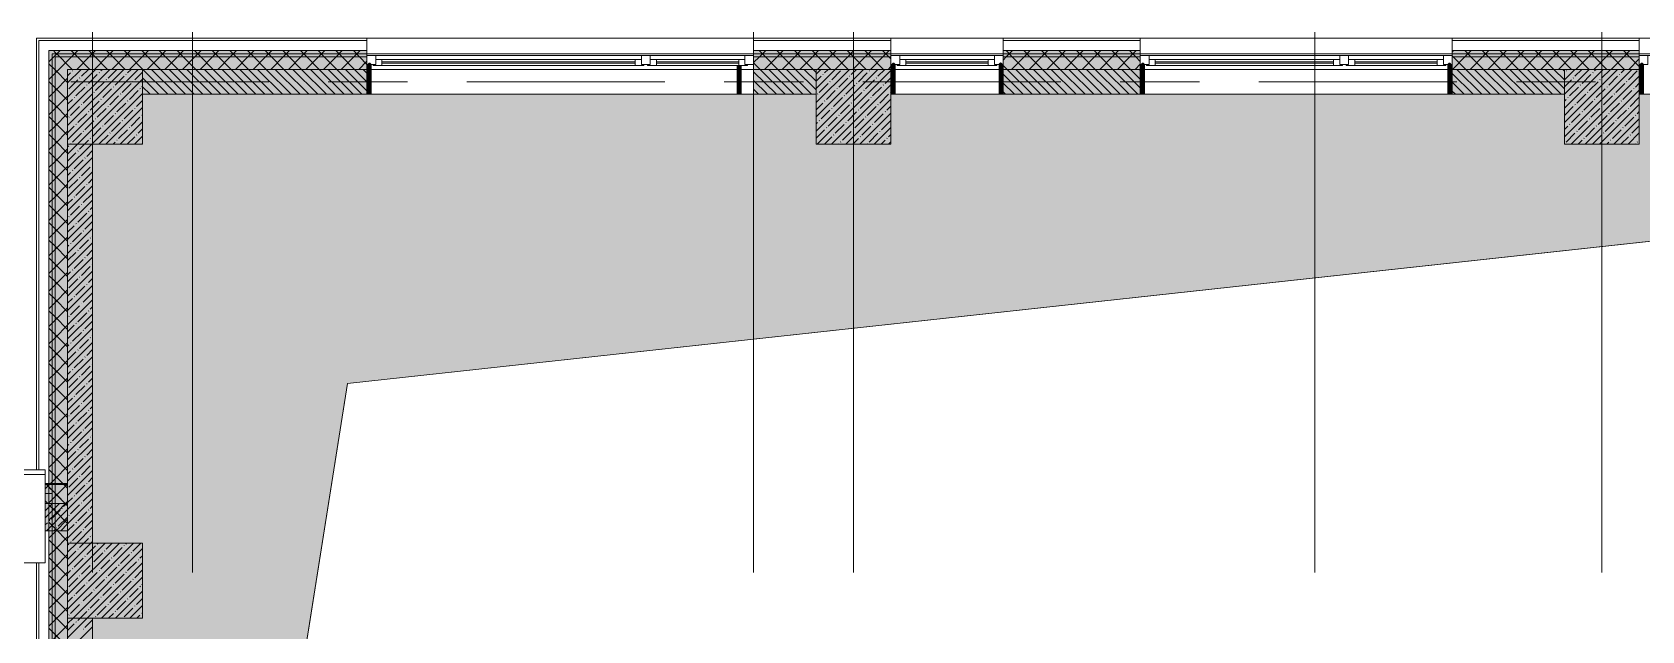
# Model space of a CAD drawing. Header units: millimetres. Extents: x -3817 to 677485, y -22715 to 103890.
# Drawn here: x 594061 to 606966, y 24475 to 29275 of the extents above; entities that cross this region are included whole.
import ezdxf

# ---------------------------------------------------------------- set-up
doc = ezdxf.new("R2010")
doc.units = ezdxf.units.MM
doc.layers.add('PDF _Геометрия', color=7, linetype='Continuous', true_color=0x1d1d1d)
doc.layers.add('PDF _Сплошная заливка', color=7, linetype='Continuous', true_color=0xffffff)

msp = doc.modelspace()

# ---------------------------------------------------------------- hatches: boundary and pattern name
at = {"layer": 'PDF _Сплошная заливка', "transparency": 33554559}
for points in [[(594195, 17227), (594245, 17227), (594245, 29127), (594195, 29127), (594195, 17235)], [(600345, 28377), (600945, 28377), (600945, 28977), (600345, 28977), (600345, 28777)], [(606345, 28377), (606945, 28377), (606945, 28977), (606345, 28977), (606345, 28777)]]:
    msp.add_hatch(color=256, dxfattribs=at).paths.add_polyline_path(points)
h = msp.add_hatch(color=256, dxfattribs=at)
h.paths.add_polyline_path([(637045, 29077), (637045, 29127), (632535, 29127), (632535, 29077), (635653, 29077)], flags=0)
h.paths.add_polyline_path([(629435, 29077), (629435, 29127), (628535, 29127), (628535, 29077), (629098, 29077)], flags=0)
h.paths.add_polyline_path([(626435, 29077), (626435, 29127), (625095, 29127), (625095, 29077), (626185, 29077)], flags=0)
h.paths.add_polyline_path([(622995, 29077), (622995, 29127), (621795, 29127), (621795, 29077), (622543, 29077)], flags=0)
h.paths.add_polyline_path([(619295, 29077), (619295, 29127), (615045, 29127), (615045, 29077), (618901, 29077)], flags=0)
h.paths.add_polyline_path([(614145, 29077), (614145, 29127), (612045, 29127), (612045, 29077), (613802, 29077)], flags=0)
h.paths.add_polyline_path([(611145, 29077), (611145, 29127), (610045, 29127), (610045, 29077), (610889, 29077)], flags=0)
h.paths.add_polyline_path([(606945, 29077), (606945, 29127), (605445, 29127), (605445, 29077), (606519, 29077)], flags=0)
h.paths.add_polyline_path([(602945, 29077), (602945, 29127), (601846, 29127), (601846, 29077), (602149, 29077)], flags=0)
h.paths.add_polyline_path([(600692, 29077), (600946, 29077), (600946, 29127), (599845, 29127), (599845, 29077)], flags=0)
h.paths.add_polyline_path([(596745, 29077), (596745, 29127), (594245, 29127), (594245, 29077), (596322, 29077)], flags=0)
h = msp.add_hatch(color=256, dxfattribs=at)
h.paths.add_polyline_path([(637045, 28977), (637045, 29077), (632535, 29077), (632535, 28977), (635653, 28977)], flags=0)
h.paths.add_polyline_path([(628535, 28977), (629435, 28977), (629435, 29077), (628535, 29077)], flags=0)
h.paths.add_polyline_path([(626435, 28977), (626435, 29077), (625095, 29077), (625095, 28977), (626185, 28977)], flags=0)
h.paths.add_polyline_path([(622995, 28977), (622995, 29077), (621795, 29077), (621795, 28977), (622543, 28977)], flags=0)
h.paths.add_polyline_path([(619295, 28977), (619295, 29077), (615045, 29077), (615045, 28977), (618901, 28977)], flags=0)
h.paths.add_polyline_path([(614145, 28977), (614145, 29077), (612045, 29077), (612045, 28977), (613802, 28977)], flags=0)
h.paths.add_polyline_path([(611145, 28977), (611145, 29077), (610045, 29077), (610045, 28977), (610889, 28977)], flags=0)
h.paths.add_polyline_path([(606945, 28977), (606945, 29077), (605445, 29077), (605445, 28977), (606519, 28977)], flags=0)
h.paths.add_polyline_path([(602945, 28977), (602945, 29077), (601846, 29077), (601846, 28977), (602149, 28977)], flags=0)
h.paths.add_polyline_path([(600946, 28977), (600946, 29077), (599845, 29077), (599845, 28977), (600692, 28977)], flags=0)
h.paths.add_polyline_path([(596745, 28977), (596745, 29077), (594345, 29077), (594345, 28977), (596322, 28977)], flags=0)
h = msp.add_hatch(color=256, dxfattribs=at)
h.paths.add_polyline_path([(636385, 28777), (636385, 28977), (633335, 28977), (633335, 28777), (635653, 28777)], flags=0)
h.paths.add_polyline_path([(632835, 28777), (632835, 28977), (632535, 28977), (632535, 28777), (632740, 28777)], flags=0)
h.paths.add_polyline_path([(628935, 28777), (628935, 28977), (628535, 28977), (628535, 28777)], flags=0)
h.paths.add_polyline_path([(626245, 28777), (626435, 28777), (626435, 28977), (626225, 28977), (626225, 28777)], flags=0)
h.paths.add_polyline_path([(625725, 28777), (625725, 28977), (625095, 28977), (625095, 28777), (625456, 28777)], flags=0)
h.paths.add_polyline_path([(622495, 28777), (622495, 28977), (621795, 28977), (621795, 28777), (621814, 28777)], flags=0)
h.paths.add_polyline_path([(618966, 28777), (619295, 28777), (619295, 28977), (618945, 28977), (618945, 28777), (618965, 28777)], flags=0)
h.paths.add_polyline_path([(618173, 28777), (618345, 28777), (618345, 28977), (615045, 28977), (615045, 28777), (617835, 28777)], flags=0)
h.paths.add_polyline_path([(614145, 28777), (614145, 28977), (612045, 28977), (612045, 28777), (612320, 28777), (612320, 28974), (612920, 28974), (612920, 28777), (613802, 28777)], flags=0)
h.paths.add_polyline_path([(611145, 28777), (611145, 28977), (610045, 28977), (610045, 28777), (610889, 28777)], flags=0)
h.paths.add_polyline_path([(606345, 28777), (606345, 28977), (605445, 28977), (605445, 28777)], flags=0)
h.paths.add_polyline_path([(602945, 28777), (602945, 28977), (601846, 28977), (601846, 28777), (602149, 28777)], flags=0)
h.paths.add_polyline_path([(600945, 28777), (600946, 28777), (600945, 28977)], flags=0)
h.paths.add_polyline_path([(600345, 28777), (600345, 28977), (599845, 28977), (599845, 28777)], flags=0)
h.paths.add_polyline_path([(596745, 28777), (596745, 28977), (594945, 28977), (594945, 28777), (596590, 28777)], flags=0)
at = {"layer": 'PDF _Сплошная заливка', "true_color": 0x8d9194, "transparency": 33554559}
msp.add_hatch(color=252, dxfattribs=at).paths.add_polyline_path([(594545, 13545), (596590, 26457), (617835, 28777), (612945, 28777), (612945, 28377), (612345, 28377), (612345, 28777), (606945, 28777), (606945, 28377), (606345, 28377), (606345, 28777), (600946, 28777), (600946, 28377), (600345, 28377), (600345, 28777), (594945, 28777), (594945, 28377), (594545, 28377), (594545, 25177), (594945, 25177), (594945, 24577), (594545, 24577), (594545, 19177), (594945, 19177), (594945, 18577), (594545, 18577), (594545, 16295)])
at = {"layer": 'PDF _Сплошная заливка', "transparency": 33554559}
h = msp.add_hatch(color=256, dxfattribs=at)
h.paths.add_polyline_path([(594345, 17077), (594545, 17077), (594545, 18577), (594345, 18577)], flags=0)
h.paths.add_polyline_path([(594545, 19177), (594545, 24577), (594345, 24577), (594345, 19177), (594509, 19177)], flags=0)
h.paths.add_polyline_path([(594348, 25177), (594545, 25177), (594545, 28377), (594345, 28377), (594345, 25177)], flags=0)

# ---------------------------------------------------------------- linework, layer by layer
at = {"layer": 'PDF _Геометрия', "color": 9, "lineweight": 9, "true_color": 0xc0c0c0}
for points in [[(594165, 25277), (594345, 25277), (594345, 17077), (594545, 17077), (590945, 17077), (590945, 16857), (590945, 17077), (590928, 17077), (594345, 17077), (594345, 17227), (594345, 17235), (594345, 28977), (596745, 28977), (596745, 29227), (594345, 29227), (594115, 29227), (594095, 29227), (594095, 25765)], [(596745, 29017), (596745, 29227), (599845, 29227), (599845, 28977), (599745, 28977), (599845, 28977)], [(601846, 29017), (601846, 29227), (600946, 29227), (600946, 29017)], [(605445, 29017), (605445, 29227), (602945, 29227), (602945, 29017)], [(610045, 29017), (610045, 29227), (606945, 29227), (606945, 29017)], [(599725, 29007), (599725, 28777), (599745, 28777), (599745, 29007)], [(602966, 28977), (605424, 28977)], [(594545, 28377), (594345, 28377), (594345, 25497), (594165, 25497), (594345, 25497), (594345, 25655), (594165, 25655)], [(594095, 25019), (594095, 17235), (590928, 17235)]]:
    msp.add_lwpolyline(points, dxfattribs=at)
at = {"layer": 'PDF _Геометрия', "color": 7, "lineweight": 9}
for points in [[(594115, 25765), (594115, 29207), (594195, 29207), (594345, 29207), (596745, 29207)], [(594195, 29207), (594115, 29207)], [(600946, 29207), (599845, 29207)], [(602945, 29207), (601846, 29207)], [(606945, 29207), (605445, 29207)], [(596745, 29102), (594220, 29102), (594220, 17156), (590928, 17156)], [(596745, 29077), (594345, 29077), (594245, 29077), (594245, 17235), (594245, 17227), (594195, 17227), (594195, 17235), (594195, 29127), (594245, 29127), (594345, 29127), (596745, 29127)], [(594245, 29127), (594195, 29127)], [(594345, 29077), (594245, 29077)], [(600946, 29127), (599845, 29127)], [(600946, 29102), (599845, 29102)], [(600946, 29077), (599845, 29077)], [(602945, 29127), (601846, 29127)], [(602945, 29102), (601846, 29102)], [(602945, 29077), (601846, 29077)], [(606945, 29127), (605445, 29127)], [(606945, 29102), (605445, 29102)], [(606945, 29077), (605445, 29077)], [(594565, 13577), (594945, 13577), (594945, 14177), (594645, 14177), (596590, 26457), (618430, 28842)], [(594545, 13545), (596590, 26457), (617835, 28777), (612945, 28777), (612945, 28377), (612345, 28377), (612345, 28777), (606945, 28777), (606945, 28377), (606345, 28377), (606345, 28777), (600946, 28777), (600946, 28377), (600345, 28377), (600345, 28777), (594945, 28777), (594945, 28377), (594545, 28377), (594545, 25177), (594945, 25177), (594945, 24577), (594545, 24577), (594545, 19177)], [(590928, 25019), (594165, 25019), (594165, 25728), (594165, 25764), (594165, 25765), (594165, 25765), (590495, 25765)], [(590495, 25728), (594165, 25728)], [(594165, 25021), (594165, 25727), (594165, 25763)], [(594165, 25753), (594165, 25749)], [(594165, 25747), (594165, 25751)], [(594165, 25707), (594165, 25076)], [(594165, 25078), (594165, 25705)], [(594345, 25650), (594165, 25650)], [(594345, 25647), (594165, 25647)], [(594220, 25576), (594165, 25576)], [(594165, 25030), (594165, 25049)], [(594165, 25048), (594165, 25029)], [(594115, 25019), (594115, 17235), (594115, 17230), (594115, 17227), (594195, 17227)]]:
    msp.add_lwpolyline(points, dxfattribs=at)
at = {"layer": 'PDF _Геометрия', "color": 253, "lineweight": 9, "true_color": 0xaaaaaa}
for points in [[(594545, 24942), (594545, 26775), (594545, 29275)], [(595345, 24942), (595345, 26775), (595345, 29275)], [(599845, 24942), (599845, 26775), (599845, 29275)], [(600645, 24942), (600645, 26775), (600645, 29275)], [(604345, 24942), (604345, 26775), (604345, 29275)], [(606645, 24942), (606645, 26775), (606645, 29275)], [(599845, 29087), (596745, 29087)], [(596865, 29037), (598895, 29037)], [(599065, 29037), (599725, 29037)], [(601846, 29087), (600946, 29087)], [(601066, 29037), (601726, 29037)], [(605445, 29087), (602945, 29087)], [(603065, 29037), (604495, 29037)], [(604665, 29037), (605325, 29037)], [(610045, 29087), (606945, 29087)], [(596745, 29017), (596815, 29017)], [(598895, 29027), (596865, 29027)], [(598945, 29017), (599015, 29017)], [(599725, 29027), (599065, 29027)], [(599775, 29017), (599845, 29017)], [(600946, 29017), (601016, 29017)], [(601726, 29027), (601066, 29027)], [(601776, 29017), (601846, 29017)], [(602945, 29017), (603015, 29017)], [(604495, 29027), (603065, 29027)], [(604545, 29017), (604615, 29017)], [(605325, 29027), (604665, 29027)], [(605375, 29017), (605445, 29017)], [(606945, 29017), (607015, 29017)], [(594371, 28877), (595959, 28877)], [(596435, 28877), (597070, 28877)], [(597546, 28877), (599134, 28877)], [(599610, 28877), (600245, 28877)], [(600721, 28877), (602309, 28877)], [(602785, 28877), (603420, 28877)], [(603896, 28877), (605484, 28877)], [(605960, 28877), (606595, 28877)]]:
    msp.add_lwpolyline(points, dxfattribs=at)
at = {"layer": 'PDF _Геометрия', "color": 9, "lineweight": 9, "true_color": 0xc0c0c0}
for points in [[(599845, 28977), (600946, 28977), (600946, 29227), (599845, 29227)], [(601846, 28977), (602945, 28977), (602945, 29227), (601846, 29227)], [(605445, 28977), (606945, 28977), (606945, 29227), (605445, 29227)], [(596745, 28977), (594945, 28977), (594945, 28777), (596745, 28777)], [(596765, 28777), (596765, 29017), (596745, 29017), (596745, 28777)], [(599724, 28977), (596766, 28977)], [(600345, 28977), (599845, 28977), (599845, 28777), (600345, 28777)], [(600945, 28777), (600946, 28777), (600946, 28977), (600945, 28977)], [(600966, 28777), (600966, 29017), (600946, 29017), (600946, 28777)], [(601825, 28977), (600967, 28977)], [(601846, 28777), (601846, 29017), (601826, 29017), (601826, 28777)], [(602945, 28977), (601846, 28977), (601846, 28777), (602945, 28777)], [(602965, 28777), (602965, 29017), (602945, 29017), (602945, 28777)], [(602966, 28977), (605424, 28977)], [(605445, 28777), (605445, 29017), (605425, 29017), (605425, 28777)], [(606345, 28977), (605445, 28977), (605445, 28777), (606345, 28777)], [(606965, 28777), (606965, 29017), (606945, 29017), (606945, 28777)]]:
    msp.add_lwpolyline(points, close=True, dxfattribs=at)
at = {"layer": 'PDF _Геометрия', "lineweight": 9}
for points in [[(594195, 29038), (594245, 29088), (594285, 29127)], [(594195, 28896), (594245, 28946), (594345, 29046), (594376, 29077), (594426, 29127)], [(594382, 28977), (594345, 29013), (594282, 29077), (594245, 29113), (594232, 29127)], [(594523, 28977), (594423, 29077), (594373, 29127)], [(594418, 28977), (594518, 29077), (594568, 29127)], [(594665, 28977), (594565, 29077), (594515, 29127)], [(594559, 28977), (594659, 29077), (594709, 29127)], [(594806, 28977), (594706, 29077), (594656, 29127)], [(594700, 28977), (594800, 29077), (594850, 29127)], [(595148, 28777), (594948, 28977), (594848, 29077), (594798, 29127)], [(594842, 28977), (594942, 29077), (594992, 29127)], [(595289, 28777), (595089, 28977), (594989, 29077), (594939, 29127)], [(594983, 28977), (595083, 29077), (595133, 29127)], [(595430, 28777), (595230, 28977), (595130, 29077), (595080, 29127)], [(595125, 28977), (595225, 29077), (595275, 29127)], [(595572, 28777), (595372, 28977), (595272, 29077), (595222, 29127)], [(595266, 28977), (595366, 29077), (595416, 29127)], [(595713, 28777), (595513, 28977), (595413, 29077), (595363, 29127)], [(595407, 28977), (595507, 29077), (595557, 29127)], [(595855, 28777), (595655, 28977), (595555, 29077), (595505, 29127)], [(595549, 28977), (595649, 29077), (595699, 29127)], [(595996, 28777), (595796, 28977), (595696, 29077), (595646, 29127)], [(595690, 28977), (595790, 29077), (595840, 29127)], [(596138, 28777), (595938, 28977), (595838, 29077), (595788, 29127)], [(595832, 28977), (595932, 29077), (595982, 29127)], [(596279, 28777), (596079, 28977), (595979, 29077), (595929, 29127)], [(595973, 28977), (596073, 29077), (596123, 29127)], [(596420, 28777), (596220, 28977), (596120, 29077), (596070, 29127)], [(596115, 28977), (596215, 29077), (596265, 29127)], [(596562, 28777), (596362, 28977), (596262, 29077), (596212, 29127)], [(596256, 28977), (596356, 29077), (596406, 29127)], [(596703, 28777), (596503, 28977), (596403, 29077), (596353, 29127)], [(596397, 28977), (596497, 29077), (596547, 29127)], [(596745, 28876), (596645, 28977), (596545, 29077), (596495, 29127)], [(596539, 28977), (596639, 29077), (596689, 29127)], [(596745, 29017), (596686, 29077), (596636, 29127)], [(596680, 28977), (596745, 29042)], [(599845, 29031), (599892, 29077), (599942, 29127)], [(600239, 28777), (600039, 28977), (599939, 29077), (599889, 29127)], [(599933, 28977), (600033, 29077), (600083, 29127)], [(600345, 28812), (600180, 28977), (600080, 29077), (600030, 29127)], [(600074, 28977), (600174, 29077), (600224, 29127)], [(600345, 28953), (600322, 28977), (600222, 29077), (600172, 29127)], [(600216, 28977), (600316, 29077), (600366, 29127)], [(600463, 28977), (600363, 29077), (600313, 29127)], [(600357, 28977), (600457, 29077), (600507, 29127)], [(600604, 28977), (600504, 29077), (600454, 29127)], [(600499, 28977), (600599, 29077), (600649, 29127)], [(600746, 28977), (600646, 29077), (600596, 29127)], [(600640, 28977), (600740, 29077), (600790, 29127)], [(600887, 28977), (600787, 29077), (600737, 29127)], [(600782, 28977), (600882, 29077), (600932, 29127)], [(600946, 29060), (600929, 29077), (600879, 29127)], [(601846, 29051), (601871, 29077), (601921, 29127)], [(602219, 28777), (602019, 28977), (601919, 29077), (601869, 29127)], [(601913, 28977), (602013, 29077), (602063, 29127)], [(602360, 28777), (602160, 28977), (602060, 29077), (602010, 29127)], [(602054, 28977), (602154, 29077), (602204, 29127)], [(602502, 28777), (602302, 28977), (602202, 29077), (602152, 29127)], [(602196, 28977), (602296, 29077), (602346, 29127)], [(602643, 28777), (602443, 28977), (602343, 29077), (602293, 29127)], [(602337, 28977), (602437, 29077), (602487, 29127)], [(602784, 28777), (602584, 28977), (602484, 29077), (602434, 29127)], [(602479, 28977), (602579, 29077), (602629, 29127)], [(602926, 28777), (602726, 28977), (602626, 29077), (602576, 29127)], [(602620, 28977), (602720, 29077), (602770, 29127)], [(602945, 28899), (602867, 28977), (602767, 29077), (602717, 29127)], [(602761, 28977), (602861, 29077), (602911, 29127)], [(602945, 29040), (602909, 29077), (602859, 29127)], [(605445, 29115), (605457, 29127)], [(605754, 28777), (605554, 28977), (605454, 29077), (605445, 29086)], [(605448, 28977), (605548, 29077), (605598, 29127)], [(605896, 28777), (605696, 28977), (605596, 29077), (605546, 29127)], [(605590, 28977), (605690, 29077), (605740, 29127)], [(606037, 28777), (605837, 28977), (605737, 29077), (605687, 29127)], [(605731, 28977), (605831, 29077), (605881, 29127)], [(606178, 28777), (605978, 28977), (605878, 29077), (605828, 29127)], [(605873, 28977), (605973, 29077), (606023, 29127)], [(606320, 28777), (606120, 28977), (606020, 29077), (605970, 29127)], [(606014, 28977), (606114, 29077), (606164, 29127)], [(606345, 28893), (606261, 28977), (606161, 29077), (606111, 29127)], [(606156, 28977), (606256, 29077), (606306, 29127)], [(606403, 28977), (606303, 29077), (606253, 29127)], [(606297, 28977), (606397, 29077), (606447, 29127)], [(606544, 28977), (606444, 29077), (606394, 29127)], [(606438, 28977), (606538, 29077), (606588, 29127)], [(606686, 28977), (606586, 29077), (606536, 29127)], [(606580, 28977), (606680, 29077), (606730, 29127)], [(606827, 28977), (606727, 29077), (606677, 29127)], [(606721, 28977), (606821, 29077), (606871, 29127)], [(606945, 29000), (606868, 29077), (606818, 29127)], [(606863, 28977), (606945, 29060)], [(594345, 28872), (594245, 28972), (594195, 29022)], [(594345, 28868), (594454, 28977)], [(594345, 28754), (594568, 28977)], [(594345, 28640), (594682, 28977)], [(594345, 28526), (594796, 28977)], [(594345, 28412), (594910, 28977)], [(594345, 28925), (594369, 28949)], [(594384, 28964), (594386, 28966)], [(594441, 28907), (594443, 28909)], [(594455, 28921), (594511, 28977)], [(594512, 28864), (594583, 28935)], [(594598, 28949), (594600, 28952)], [(594612, 28964), (594625, 28977)], [(594669, 28907), (594739, 28977)], [(594726, 28850), (594797, 28921)], [(594811, 28935), (594814, 28937)], [(594826, 28949), (594853, 28977)], [(594883, 28892), (594945, 28955)], [(595077, 28777), (594945, 28908)], [(595218, 28777), (595018, 28977)], [(595360, 28777), (595160, 28977)], [(595501, 28777), (595301, 28977)], [(595643, 28777), (595443, 28977)], [(595784, 28777), (595584, 28977)], [(595925, 28777), (595725, 28977)], [(596067, 28777), (595867, 28977)], [(596208, 28777), (596008, 28977)], [(596350, 28777), (596150, 28977)], [(596491, 28777), (596291, 28977)], [(596633, 28777), (596433, 28977)], [(596745, 28805), (596574, 28977)], [(596745, 28947), (596715, 28977)], [(600097, 28777), (599897, 28977), (599845, 29029)], [(600027, 28777), (599845, 28958)], [(600168, 28777), (599968, 28977)], [(600309, 28777), (600109, 28977)], [(600345, 28882), (600251, 28977)], [(600345, 28938), (600385, 28977)], [(600345, 28824), (600499, 28977)], [(600345, 28710), (600613, 28977)], [(600345, 28596), (600727, 28977)], [(600345, 28482), (600841, 28977)], [(600345, 28881), (600386, 28921)], [(600355, 28377), (600945, 28967)], [(600400, 28935), (600402, 28937)], [(600414, 28949), (600442, 28977)], [(600471, 28892), (600542, 28964)], [(600614, 28921), (600616, 28923)], [(600628, 28935), (600670, 28977)], [(600685, 28878), (600756, 28949)], [(600770, 28964), (600773, 28966)], [(600827, 28907), (600830, 28909)], [(600842, 28921), (600898, 28977)], [(600899, 28864), (600945, 28910)], [(600923, 28977), (600946, 29000)], [(600946, 28918), (600945, 28919)], [(602077, 28777), (601877, 28977), (601846, 29008)], [(602007, 28777), (601846, 28938)], [(602148, 28777), (601948, 28977)], [(602289, 28777), (602089, 28977)], [(602431, 28777), (602231, 28977)], [(602572, 28777), (602372, 28977)], [(602714, 28777), (602514, 28977)], [(602855, 28777), (602655, 28977)], [(602945, 28828), (602796, 28977)], [(602903, 28977), (602945, 29019)], [(602945, 28969), (602938, 28977)], [(605613, 28777), (605445, 28944)], [(605684, 28777), (605484, 28977)], [(605825, 28777), (605625, 28977)], [(605966, 28777), (605766, 28977)], [(606108, 28777), (605908, 28977)], [(606249, 28777), (606049, 28977)], [(606345, 28822), (606191, 28977)], [(606345, 28963), (606332, 28977)], [(606345, 28893), (606429, 28977)], [(606345, 28779), (606543, 28977)], [(606345, 28665), (606657, 28977)], [(606345, 28551), (606771, 28977)], [(606345, 28437), (606885, 28977)], [(606359, 28964), (606361, 28966)], [(606399, 28377), (606945, 28923)], [(606416, 28907), (606418, 28909)], [(606430, 28921), (606486, 28977)], [(606487, 28864), (606558, 28935)], [(606573, 28949), (606575, 28952)], [(606587, 28964), (606600, 28977)], [(606644, 28907), (606714, 28977)], [(606701, 28850), (606772, 28921)], [(606787, 28935), (606789, 28937)], [(606801, 28949), (606828, 28977)], [(606858, 28892), (606929, 28964)], [(594195, 28755), (594245, 28805), (594345, 28905)], [(594345, 28730), (594245, 28830), (594195, 28880)], [(594345, 28298), (594424, 28377), (594945, 28898)], [(594345, 28184), (594538, 28377), (594945, 28784)], [(594355, 28821), (594426, 28892)], [(594412, 28764), (594483, 28835)], [(594498, 28850), (594500, 28852)], [(594555, 28792), (594557, 28795)], [(594569, 28807), (594640, 28878)], [(594626, 28750), (594697, 28821)], [(594655, 28892), (594657, 28895)], [(594712, 28835), (594714, 28838)], [(594769, 28778), (594771, 28781)], [(594783, 28792), (594854, 28864)], [(594840, 28735), (594911, 28807)], [(594868, 28878), (594871, 28880)], [(594925, 28821), (594928, 28823)], [(594940, 28835), (594945, 28841)], [(595006, 28777), (594945, 28838)], [(599956, 28777), (599845, 28887)], [(599885, 28777), (599845, 28817)], [(600357, 28778), (600359, 28781)], [(600371, 28792), (600443, 28864)], [(600428, 28735), (600500, 28807)], [(600457, 28878), (600459, 28880)], [(600469, 28377), (600945, 28853)], [(600514, 28821), (600516, 28823)], [(600528, 28835), (600599, 28907)], [(600585, 28778), (600656, 28850)], [(600642, 28721), (600713, 28792)], [(600671, 28864), (600673, 28866)], [(600728, 28807), (600730, 28809)], [(600742, 28821), (600813, 28892)], [(600799, 28764), (600870, 28835)], [(600884, 28850), (600887, 28852)], [(600942, 28792), (600944, 28795)], [(600946, 28848), (600945, 28848)], [(601936, 28777), (601846, 28867)], [(601865, 28777), (601846, 28796)], [(605542, 28777), (605445, 28873)], [(605471, 28777), (605445, 28803)], [(606345, 28836), (606402, 28892)], [(606387, 28764), (606459, 28835)], [(606473, 28850), (606475, 28852)], [(606513, 28377), (606945, 28809)], [(606530, 28792), (606532, 28795)], [(606544, 28807), (606615, 28878)], [(606601, 28750), (606672, 28821)], [(606630, 28892), (606632, 28895)], [(606687, 28835), (606689, 28838)], [(606744, 28778), (606746, 28781)], [(606758, 28792), (606829, 28864)], [(606815, 28735), (606886, 28807)], [(606844, 28878), (606846, 28880)], [(606901, 28821), (606903, 28823)], [(606915, 28835), (606945, 28866)], [(594195, 28613), (594245, 28663), (594345, 28763)], [(594345, 28589), (594245, 28689), (594195, 28739)], [(594345, 28697), (594384, 28735)], [(594369, 28607), (594441, 28678)], [(594398, 28750), (594400, 28752)], [(594455, 28693), (594457, 28695)], [(594469, 28707), (594541, 28778)], [(594526, 28650), (594598, 28721)], [(594583, 28593), (594655, 28664)], [(594612, 28735), (594614, 28738)], [(594652, 28377), (594945, 28670)], [(594669, 28678), (594671, 28681)], [(594683, 28693), (594754, 28764)], [(594740, 28636), (594811, 28707)], [(594797, 28579), (594868, 28650)], [(594826, 28721), (594828, 28724)], [(594883, 28664), (594885, 28667)], [(594897, 28678), (594945, 28727)], [(600345, 28653), (600400, 28707)], [(600386, 28579), (600457, 28650)], [(600414, 28721), (600416, 28724)], [(600471, 28664), (600473, 28667)], [(600485, 28678), (600557, 28750)], [(600542, 28621), (600614, 28693)], [(600571, 28764), (600573, 28766)], [(600583, 28377), (600945, 28739)], [(600628, 28707), (600630, 28709)], [(600685, 28650), (600687, 28652)], [(600699, 28664), (600770, 28735)], [(600756, 28607), (600827, 28678)], [(600785, 28750), (600787, 28752)], [(600842, 28693), (600844, 28695)], [(600856, 28707), (600927, 28778)], [(600913, 28650), (600945, 28682)], [(600946, 28777), (600945, 28777)], [(606345, 28722), (606359, 28735)], [(606345, 28608), (606416, 28678)], [(606373, 28750), (606375, 28752)], [(606430, 28693), (606433, 28695)], [(606444, 28707), (606516, 28778)], [(606501, 28650), (606573, 28721)], [(606558, 28593), (606630, 28664)], [(606587, 28735), (606589, 28738)], [(606628, 28377), (606945, 28695)], [(606644, 28678), (606646, 28681)], [(606658, 28693), (606730, 28764)], [(606715, 28636), (606787, 28707)], [(606772, 28579), (606844, 28650)], [(606801, 28721), (606803, 28724)], [(606858, 28664), (606860, 28667)], [(606872, 28678), (606943, 28750)], [(594195, 28472), (594245, 28522), (594345, 28622)], [(594345, 28448), (594245, 28548), (594195, 28598)], [(594345, 28469), (594398, 28522)], [(594355, 28593), (594358, 28595)], [(594412, 28536), (594415, 28538)], [(594426, 28550), (594498, 28621)], [(594483, 28493), (594555, 28564)], [(594512, 28636), (594514, 28638)], [(594569, 28579), (594571, 28581)], [(594626, 28522), (594628, 28524)], [(594640, 28536), (594712, 28607)], [(594697, 28479), (594769, 28550)], [(594726, 28621), (594728, 28624)], [(594766, 28377), (594945, 28556)], [(594783, 28564), (594785, 28567)], [(594854, 28522), (594925, 28593)], [(594940, 28607), (594942, 28610)], [(600345, 28539), (600357, 28550)], [(600371, 28564), (600374, 28567)], [(600443, 28522), (600514, 28593)], [(600500, 28465), (600571, 28536)], [(600528, 28607), (600530, 28610)], [(600585, 28550), (600587, 28552)], [(600599, 28564), (600671, 28636)], [(600656, 28507), (600728, 28579)], [(600697, 28377), (600945, 28625)], [(600713, 28450), (600785, 28522)], [(600742, 28593), (600744, 28595)], [(600799, 28536), (600801, 28538)], [(600813, 28550), (600884, 28621)], [(600870, 28493), (600942, 28564)], [(600899, 28636), (600901, 28638)], [(606345, 28494), (606373, 28522)], [(606387, 28536), (606390, 28538)], [(606402, 28550), (606473, 28621)], [(606459, 28493), (606530, 28564)], [(606487, 28636), (606490, 28638)], [(606544, 28579), (606547, 28581)], [(606601, 28522), (606604, 28524)], [(606615, 28536), (606687, 28607)], [(606672, 28479), (606744, 28550)], [(606701, 28621), (606703, 28624)], [(606742, 28377), (606945, 28581)], [(606758, 28564), (606760, 28567)], [(606829, 28522), (606901, 28593)], [(606886, 28465), (606945, 28524)], [(606915, 28607), (606917, 28610)], [(606929, 28621), (606945, 28638)], [(594195, 28331), (594245, 28381), (594345, 28481)], [(594345, 28306), (594245, 28406), (594195, 28456)], [(594384, 28393), (594455, 28465)], [(594441, 28336), (594481, 28377), (594512, 28408)], [(594469, 28479), (594472, 28481)], [(594526, 28422), (594529, 28424)], [(594541, 28436), (594612, 28507)], [(594598, 28379), (594669, 28450)], [(594683, 28465), (594685, 28467)], [(594709, 28377), (594726, 28393)], [(594740, 28408), (594742, 28410)], [(594754, 28422), (594826, 28493)], [(594823, 28377), (594883, 28436)], [(594840, 28507), (594842, 28510)], [(594880, 28377), (594945, 28442)], [(594897, 28450), (594899, 28453)], [(594911, 28465), (594945, 28499)], [(600345, 28425), (600414, 28493)], [(600412, 28377), (600471, 28436)], [(600428, 28507), (600431, 28510)], [(600485, 28450), (600488, 28453)], [(600542, 28393), (600545, 28396)], [(600557, 28408), (600628, 28479)], [(600640, 28377), (600685, 28422)], [(600642, 28493), (600645, 28495)], [(600699, 28436), (600702, 28438)], [(600770, 28393), (600842, 28465)], [(600811, 28377), (600945, 28511)], [(600856, 28479), (600858, 28481)], [(600868, 28377), (600899, 28408)], [(600913, 28422), (600915, 28424)], [(600925, 28377), (600945, 28397)], [(600927, 28436), (600945, 28454)], [(606359, 28393), (606430, 28465)], [(606444, 28479), (606447, 28481)], [(606456, 28377), (606487, 28408)], [(606501, 28422), (606504, 28424)], [(606516, 28436), (606587, 28507)], [(606573, 28379), (606644, 28450)], [(606658, 28465), (606661, 28467)], [(606685, 28377), (606701, 28393)], [(606715, 28408), (606718, 28410)], [(606730, 28422), (606801, 28493)], [(606799, 28377), (606858, 28436)], [(606815, 28507), (606817, 28510)], [(606856, 28377), (606945, 28467)], [(606872, 28450), (606874, 28453)], [(606929, 28393), (606931, 28396)], [(606943, 28408), (606945, 28410)], [(594195, 28189), (594245, 28239), (594345, 28339)], [(594345, 28165), (594245, 28265), (594195, 28315)], [(594345, 28355), (594355, 28365)], [(594345, 28241), (594412, 28308)], [(594345, 28070), (594545, 28270)], [(594369, 28379), (594372, 28381)], [(594426, 28322), (594429, 28324)], [(594483, 28265), (594486, 28267)], [(594498, 28279), (594545, 28327)], [(594937, 28377), (594940, 28379)], [(600526, 28377), (600528, 28379)], [(600756, 28379), (600759, 28381)], [(606345, 28380), (606347, 28381)], [(606913, 28377), (606915, 28379)], [(594195, 28048), (594245, 28098), (594345, 28198)], [(594345, 28023), (594245, 28123), (594195, 28173)], [(594345, 27956), (594545, 28156)], [(594345, 28127), (594369, 28151)], [(594384, 28165), (594386, 28168)], [(594398, 28179), (594469, 28251)], [(594455, 28122), (594526, 28194)], [(594541, 28208), (594543, 28210)], [(594195, 27906), (594245, 27956), (594345, 28056)], [(594345, 27882), (594245, 27982), (594195, 28032)], [(594345, 27842), (594545, 28042)], [(594355, 28023), (594426, 28094)], [(594412, 27966), (594483, 28037)], [(594441, 28108), (594443, 28111)], [(594498, 28051), (594500, 28054)], [(594512, 28065), (594545, 28099)], [(594195, 27765), (594245, 27815), (594345, 27915)], [(594345, 27741), (594245, 27841), (594195, 27891)], [(594345, 27899), (594384, 27937)], [(594345, 27728), (594545, 27928)], [(594369, 27809), (594441, 27880)], [(594398, 27951), (594400, 27954)], [(594455, 27894), (594457, 27897)], [(594469, 27909), (594541, 27980)], [(594195, 27623), (594245, 27673), (594345, 27773)], [(594345, 27599), (594245, 27699), (594195, 27749)], [(594345, 27614), (594545, 27814)], [(594355, 27795), (594358, 27797)], [(594426, 27752), (594498, 27823)], [(594483, 27695), (594545, 27757)], [(594512, 27837), (594514, 27840)], [(594526, 27852), (594545, 27871)], [(594195, 27482), (594245, 27532), (594345, 27632)], [(594345, 27671), (594398, 27723)], [(594345, 27500), (594545, 27700)], [(594384, 27595), (594455, 27666)], [(594412, 27738), (594415, 27740)], [(594469, 27680), (594472, 27683)], [(594526, 27623), (594529, 27626)], [(594541, 27638), (594545, 27643)], [(594345, 27458), (594245, 27558), (594195, 27608)], [(594195, 27341), (594245, 27391), (594345, 27491)], [(594345, 27386), (594545, 27586)], [(594345, 27557), (594355, 27566)], [(594345, 27443), (594412, 27509)], [(594369, 27581), (594372, 27583)], [(594426, 27524), (594429, 27526)], [(594441, 27538), (594512, 27609)], [(594498, 27481), (594545, 27529)], [(594345, 27316), (594245, 27416), (594195, 27466)], [(594345, 27272), (594545, 27472)], [(594384, 27367), (594386, 27369)], [(594398, 27381), (594469, 27452)], [(594455, 27324), (594526, 27395)], [(594483, 27467), (594486, 27469)], [(594541, 27410), (594543, 27412)], [(594195, 27199), (594245, 27249), (594345, 27349)], [(594345, 27175), (594245, 27275), (594195, 27325)], [(594345, 27158), (594545, 27358)], [(594345, 27329), (594369, 27353)], [(594345, 27044), (594545, 27244)], [(594355, 27224), (594426, 27296)], [(594412, 27167), (594483, 27239)], [(594441, 27310), (594443, 27312)], [(594498, 27253), (594500, 27255)], [(594512, 27267), (594545, 27301)], [(594195, 27058), (594245, 27108), (594345, 27208)], [(594345, 27033), (594245, 27133), (594195, 27183)], [(594345, 27101), (594384, 27139)], [(594345, 26929), (594545, 27129)], [(594398, 27153), (594400, 27155)], [(594469, 27110), (594541, 27182)], [(594195, 26916), (594245, 26966), (594345, 27066)], [(594345, 26892), (594245, 26992), (594195, 27042)], [(594345, 26815), (594545, 27015)], [(594355, 26996), (594358, 26999)], [(594369, 27010), (594441, 27082)], [(594426, 26953), (594498, 27025)], [(594455, 27096), (594457, 27098)], [(594512, 27039), (594514, 27041)], [(594526, 27053), (594545, 27072)], [(594195, 26775), (594245, 26825), (594345, 26925)], [(594345, 26751), (594245, 26851), (594195, 26901)], [(594345, 26872), (594398, 26925)], [(594345, 26701), (594545, 26901)], [(594384, 26797), (594455, 26868)], [(594412, 26939), (594415, 26942)], [(594469, 26882), (594472, 26885)], [(594483, 26896), (594545, 26958)], [(594541, 26839), (594545, 26844)], [(594195, 26633), (594245, 26683), (594345, 26783)], [(594345, 26609), (594245, 26709), (594195, 26759)], [(594345, 26587), (594545, 26787)], [(594345, 26758), (594355, 26768)], [(594369, 26782), (594372, 26785)], [(594426, 26725), (594429, 26728)], [(594441, 26740), (594512, 26811)], [(594498, 26683), (594545, 26730)], [(594526, 26825), (594529, 26828)], [(594195, 26492), (594245, 26542), (594345, 26642)], [(594345, 26468), (594245, 26568), (594195, 26618)], [(594345, 26644), (594412, 26711)], [(594345, 26473), (594545, 26673)], [(594398, 26583), (594469, 26654)], [(594455, 26526), (594526, 26597)], [(594483, 26668), (594486, 26671)], [(594541, 26611), (594543, 26614)], [(594195, 26351), (594245, 26401), (594345, 26501)], [(594345, 26326), (594245, 26426), (594195, 26476)], [(594345, 26359), (594545, 26559)], [(594345, 26530), (594369, 26554)], [(594355, 26426), (594426, 26497)], [(594384, 26569), (594386, 26571)], [(594441, 26511), (594443, 26514)], [(594498, 26454), (594500, 26457)], [(594512, 26469), (594545, 26502)], [(594195, 26209), (594245, 26259), (594345, 26359)], [(594345, 26185), (594245, 26285), (594195, 26335)], [(594345, 26245), (594545, 26445)], [(594345, 26302), (594384, 26340)], [(594345, 26131), (594545, 26331)], [(594398, 26355), (594400, 26357)], [(594412, 26369), (594483, 26440)], [(594469, 26312), (594541, 26383)], [(594195, 26068), (594245, 26118), (594345, 26218)], [(594345, 26017), (594545, 26217)], [(594355, 26198), (594358, 26200)], [(594369, 26212), (594441, 26283)], [(594426, 26155), (594498, 26226)], [(594455, 26298), (594457, 26300)], [(594512, 26241), (594514, 26243)], [(594526, 26255), (594545, 26274)], [(594345, 26043), (594245, 26143), (594195, 26193)], [(594195, 25926), (594245, 25976), (594345, 26076)], [(594345, 26074), (594398, 26127)], [(594345, 25903), (594545, 26103)], [(594384, 25998), (594455, 26070)], [(594412, 26141), (594415, 26143)], [(594469, 26084), (594472, 26086)], [(594483, 26098), (594545, 26160)], [(594345, 25902), (594245, 26002), (594195, 26052)], [(594345, 25789), (594545, 25989)], [(594345, 25960), (594355, 25970)], [(594369, 25984), (594372, 25986)], [(594441, 25941), (594512, 26013)], [(594526, 26027), (594529, 26029)], [(594541, 26041), (594545, 26046)], [(594195, 25785), (594245, 25835), (594345, 25935)], [(594345, 25761), (594245, 25861), (594195, 25911)], [(594345, 25846), (594412, 25913)], [(594345, 25675), (594545, 25875)], [(594398, 25784), (594469, 25856)], [(594426, 25927), (594429, 25929)], [(594483, 25870), (594486, 25872)], [(594498, 25884), (594545, 25932)], [(594541, 25813), (594543, 25815)], [(594195, 25644), (594245, 25694), (594345, 25794)], [(594318, 25647), (594345, 25619), (594245, 25719), (594195, 25769)], [(594345, 25561), (594545, 25761)], [(594345, 25732), (594369, 25756)], [(594355, 25628), (594426, 25699)], [(594384, 25770), (594386, 25773)], [(594441, 25713), (594443, 25716)], [(594455, 25727), (594526, 25799)], [(594512, 25670), (594545, 25704)], [(594165, 25614), (594199, 25647)], [(594175, 25277), (594345, 25447), (594545, 25647)], [(594326, 25497), (594176, 25647)], [(594190, 25497), (594340, 25647)], [(594195, 25502), (594245, 25552), (594345, 25652)], [(594345, 25478), (594245, 25578), (594195, 25628)], [(594398, 25556), (594400, 25559)], [(594412, 25571), (594483, 25642)], [(594469, 25514), (594541, 25585)], [(594498, 25656), (594500, 25658)], [(594185, 25497), (594165, 25516)], [(594165, 25381), (594281, 25497)], [(594165, 25438), (594224, 25497)], [(594195, 25361), (594245, 25411), (594345, 25511), (594332, 25497)], [(594345, 25336), (594245, 25436), (594195, 25486)], [(594213, 25371), (594284, 25442)], [(594290, 25277), (594345, 25333), (594545, 25533)], [(594298, 25457), (594301, 25459)], [(594312, 25471), (594338, 25497)], [(594345, 25504), (594384, 25542)], [(594369, 25414), (594441, 25485)], [(594426, 25357), (594498, 25428)], [(594455, 25499), (594457, 25502)], [(594512, 25442), (594514, 25445)], [(594526, 25457), (594545, 25476)], [(594165, 25324), (594184, 25342)], [(594195, 25219), (594245, 25269), (594345, 25369)], [(594345, 25195), (594245, 25295), (594195, 25345)], [(594198, 25357), (594201, 25359)], [(594255, 25300), (594258, 25302)], [(594270, 25314), (594341, 25385)], [(594345, 25219), (594545, 25419)], [(594345, 25276), (594398, 25328)], [(594345, 25105), (594418, 25177), (594545, 25305)], [(594355, 25400), (594358, 25402)], [(594412, 25342), (594415, 25345)], [(594483, 25300), (594545, 25362)], [(594195, 25078), (594245, 25128), (594345, 25228)], [(594345, 25054), (594245, 25154), (594195, 25204)], [(594233, 25277), (594241, 25285)], [(594345, 24991), (594532, 25177), (594545, 25191)], [(594345, 24877), (594646, 25177)], [(594345, 24763), (594760, 25177)], [(594345, 24648), (594874, 25177)], [(594345, 25162), (594355, 25171)], [(594369, 25186), (594372, 25188)], [(594384, 25200), (594455, 25271)], [(594441, 25143), (594475, 25177), (594512, 25214)], [(594469, 25285), (594472, 25288)], [(594526, 25228), (594529, 25231)], [(594541, 25243), (594545, 25248)], [(594583, 25171), (594586, 25174)], [(594655, 25129), (594703, 25177)], [(594811, 25171), (594817, 25177)], [(594868, 25114), (594931, 25177)], [(594195, 24936), (594245, 24986), (594345, 25086)], [(594345, 24912), (594245, 25012), (594195, 25062)], [(594345, 24534), (594388, 24577), (594945, 25134)], [(594345, 25048), (594412, 25114)], [(594398, 24986), (594469, 25057)], [(594426, 25129), (594429, 25131)], [(594483, 25072), (594486, 25074)], [(594498, 25086), (594569, 25157)], [(594555, 25029), (594626, 25100)], [(594612, 24972), (594683, 25043)], [(594640, 25114), (594643, 25117)], [(594697, 25057), (594700, 25060)], [(594712, 25072), (594783, 25143)], [(594769, 25015), (594840, 25086)], [(594797, 25157), (594799, 25160)], [(594854, 25100), (594857, 25103)], [(594911, 25043), (594914, 25045)], [(594925, 25057), (594945, 25077)], [(594195, 24795), (594245, 24845), (594345, 24945)], [(594345, 24771), (594245, 24871), (594195, 24921)], [(594345, 24420), (594502, 24577), (594945, 25020)], [(594345, 24934), (594369, 24958)], [(594384, 24972), (594386, 24974)], [(594441, 24915), (594443, 24917)], [(594455, 24929), (594526, 25000)], [(594512, 24872), (594583, 24943)], [(594541, 25015), (594543, 25017)], [(594598, 24958), (594600, 24960)], [(594669, 24915), (594740, 24986)], [(594726, 24858), (594797, 24929)], [(594754, 25000), (594757, 25003)], [(594811, 24943), (594814, 24946)], [(594826, 24958), (594897, 25029)], [(594883, 24901), (594945, 24963)], [(594195, 24654), (594245, 24704), (594345, 24804)], [(594345, 24629), (594245, 24729), (594195, 24779)], [(594355, 24829), (594426, 24901)], [(594412, 24772), (594483, 24844)], [(594469, 24715), (594541, 24786)], [(594498, 24858), (594500, 24860)], [(594555, 24801), (594557, 24803)], [(594569, 24815), (594640, 24886)], [(594616, 24577), (594945, 24906)], [(594626, 24758), (594697, 24829)], [(594655, 24901), (594657, 24903)], [(594712, 24844), (594714, 24846)], [(594730, 24577), (594945, 24792)], [(594769, 24786), (594771, 24789)], [(594783, 24801), (594854, 24872)], [(594840, 24744), (594911, 24815)], [(594868, 24886), (594871, 24889)], [(594925, 24829), (594928, 24832)], [(594940, 24844), (594945, 24849)], [(594195, 24512), (594245, 24562), (594345, 24662)], [(594345, 24706), (594384, 24744)], [(594369, 24615), (594441, 24687)], [(594398, 24758), (594400, 24760)], [(594455, 24701), (594457, 24703)], [(594526, 24658), (594598, 24729)], [(594583, 24601), (594655, 24672)], [(594612, 24744), (594614, 24746)], [(594669, 24687), (594671, 24689)], [(594683, 24701), (594754, 24772)], [(594740, 24644), (594811, 24715)], [(594797, 24587), (594868, 24658)], [(594826, 24729), (594828, 24732)], [(594844, 24577), (594945, 24678)], [(594883, 24672), (594885, 24675)], [(594897, 24687), (594945, 24735)], [(594345, 24488), (594245, 24588), (594195, 24638)], [(594195, 24371), (594245, 24421), (594345, 24521)], [(594345, 24477), (594398, 24530)], [(594355, 24601), (594358, 24604)], [(594412, 24544), (594415, 24547)], [(594426, 24558), (594445, 24577), (594498, 24630)], [(594483, 24501), (594545, 24563)], [(594512, 24644), (594514, 24646)], [(594569, 24587), (594571, 24589)], [(594673, 24577), (594712, 24615)], [(594726, 24630), (594728, 24632)], [(594901, 24577), (594925, 24601)], [(594940, 24615), (594942, 24618)], [(594345, 24346), (594245, 24446), (594195, 24496)], [(594345, 24306), (594545, 24506)], [(594469, 24487), (594472, 24489)]]:
    msp.add_lwpolyline(points, dxfattribs=at)
at = {"layer": 'PDF _Геометрия', "color": 116, "lineweight": 13, "true_color": 0x008040}
for points in [[(596745, 29102), (599845, 29102)], [(600946, 29102), (601846, 29102)], [(602945, 29102), (605445, 29102)], [(606945, 29102), (610045, 29102)]]:
    msp.add_lwpolyline(points, dxfattribs=at)
at = {"layer": 'PDF _Геометрия', "color": 253, "lineweight": 13, "true_color": 0xaaaaaa}
for points in [[(596815, 29087), (596815, 29017), (596745, 29017), (596745, 29087)], [(596795, 29007), (598965, 29007), (598965, 29017), (598945, 29017), (598945, 29057), (596815, 29057), (596815, 29017), (596795, 29017)], [(599015, 29087), (599015, 29017), (598945, 29017), (598945, 29087)], [(598995, 29007), (599795, 29007), (599795, 29017), (599775, 29017), (599775, 29057), (599015, 29057), (599015, 29017), (598995, 29017)], [(599845, 29087), (599845, 29017), (599775, 29017), (599775, 29087)], [(601016, 29087), (601016, 29017), (600946, 29017), (600946, 29087)], [(600996, 29007), (601796, 29007), (601796, 29017), (601776, 29017), (601776, 29057), (601016, 29057), (601016, 29017), (600996, 29017)], [(601846, 29087), (601846, 29017), (601776, 29017), (601776, 29087)], [(603015, 29087), (603015, 29017), (602945, 29017), (602945, 29087)], [(602995, 29007), (604565, 29007), (604565, 29017), (604545, 29017), (604545, 29057), (603015, 29057), (603015, 29017), (602995, 29017)], [(604615, 29087), (604615, 29017), (604545, 29017), (604545, 29087)], [(604595, 29007), (605395, 29007), (605395, 29017), (605375, 29017), (605375, 29057), (604615, 29057), (604615, 29017), (604595, 29017)], [(605445, 29087), (605445, 29017), (605375, 29017), (605375, 29087)], [(607015, 29087), (607015, 29017), (606945, 29017), (606945, 29087)]]:
    msp.add_lwpolyline(points, close=True, dxfattribs=at)
for points in [[(596865, 29007), (596865, 29057)], [(598895, 29007), (598895, 29057)], [(599065, 29007), (599065, 29057)], [(599725, 29007), (599725, 29057)], [(601066, 29007), (601066, 29057)], [(601726, 29007), (601726, 29057)], [(603065, 29007), (603065, 29057)], [(604495, 29007), (604495, 29057)], [(604665, 29007), (604665, 29057)], [(605325, 29007), (605325, 29057)], [(598965, 29007), (596795, 29007)], [(599795, 29007), (598995, 29007)], [(601796, 29007), (600996, 29007)], [(604565, 29007), (602995, 29007)], [(605395, 29007), (604595, 29007)]]:
    msp.add_lwpolyline(points, dxfattribs=at)
at = {"layer": 'PDF _Геометрия', "color": 7, "lineweight": 9}
for points in [[(594945, 28977), (594345, 28977), (594345, 28377), (594945, 28377)], [(600945, 28377), (600945, 28777), (600945, 28977), (600345, 28977), (600345, 28777), (600345, 28377)], [(606945, 28377), (606945, 28977), (606345, 28977), (606345, 28777), (606345, 28377)], [(594945, 25177), (594345, 25177), (594345, 24577), (594945, 24577)]]:
    msp.add_lwpolyline(points, close=True, dxfattribs=at)
at = {"layer": 'PDF _Геометрия', "color": 253, "lineweight": 9, "true_color": 0x9b9b9b}
for points in [[(596747, 28943), (596757, 28943)], [(599734, 28974), (599744, 28974)], [(600953, 28943), (600964, 28943)], [(600966, 28974), (600962, 28967)], [(601837, 28913), (601846, 28913)], [(602948, 28993), (602945, 28989)], [(602965, 28943), (602965, 28943)], [(605431, 28967), (605426, 28958)], [(605436, 28915), (605431, 28923)], [(605434, 28974), (605444, 28974)], [(605434, 28913), (605444, 28913)], [(605443, 28925), (605438, 28917)], [(606963, 28998), (606958, 28989)], [(596747, 28852), (596757, 28852)], [(596765, 28831), (596761, 28823)], [(599730, 28845), (599725, 28837)], [(599734, 28852), (599744, 28852)], [(600953, 28821), (600964, 28821)], [(600960, 28864), (600955, 28873)], [(601837, 28852), (601846, 28852)], [(601846, 28852), (601842, 28846)], [(601846, 28855), (601844, 28858)], [(602951, 28815), (602946, 28807)], [(602955, 28883), (602950, 28875)], [(602965, 28866), (602963, 28871)], [(602965, 28821), (602965, 28821)], [(605434, 28821), (605444, 28821)], [(605445, 28779), (605440, 28787)], [(606950, 28794), (606945, 28785)], [(606958, 28852), (606965, 28852)], [(606958, 28791), (606965, 28791)]]:
    msp.add_lwpolyline(points, dxfattribs=at)
at = {"layer": 'PDF _Геометрия', "color": 7, "lineweight": 70, "true_color": 0xffd2ff}
for points in [[(596766, 28777), (596766, 29017), (596765, 29017), (596765, 28777)], [(599724, 29007), (599724, 28777)], [(599725, 28777), (599725, 29007)], [(600967, 28777), (600967, 29017), (600966, 29017), (600966, 28777)], [(601826, 28777), (601826, 29017), (601825, 29017), (601825, 28777)], [(602966, 28777), (602966, 29017), (602965, 29017), (602965, 28777)], [(605425, 28777), (605425, 29017), (605424, 29017), (605424, 28777)], [(606966, 28777), (606966, 29017), (606965, 29017), (606965, 28777)]]:
    msp.add_lwpolyline(points, dxfattribs=at)
at = {"layer": 'PDF _Сплошная заливка', "lineweight": 35, "transparency": 33554559}
for points in [[(594345, 17227), (594345, 29077), (594245, 17227), (594245, 29077)], [(594345, 28377), (594945, 28377), (594345, 28977), (594945, 28977)], [(596765, 28777), (596765, 29017), (596745, 28777), (596745, 29017)], [(599745, 28777), (599745, 29007), (599725, 28777), (599725, 29007)], [(600966, 28777), (600966, 29017), (600946, 28777), (600946, 29017)], [(601846, 28777), (601846, 29017), (601826, 28777), (601826, 29017)], [(602965, 28777), (602965, 29017), (602945, 28777), (602945, 29017)], [(605445, 28777), (605445, 29017), (605425, 28777), (605425, 29017)], [(606965, 28777), (606965, 29017), (606945, 28777), (606945, 29017)], [(594165, 25497), (594345, 25497), (594165, 25647), (594345, 25647)], [(594165, 25277), (594345, 25277), (594165, 25497), (594345, 25497)], [(594345, 24577), (594945, 24577), (594345, 25177), (594945, 25177)]]:
    msp.add_solid(points, dxfattribs=at)

doc.saveas('drawing.dxf')
